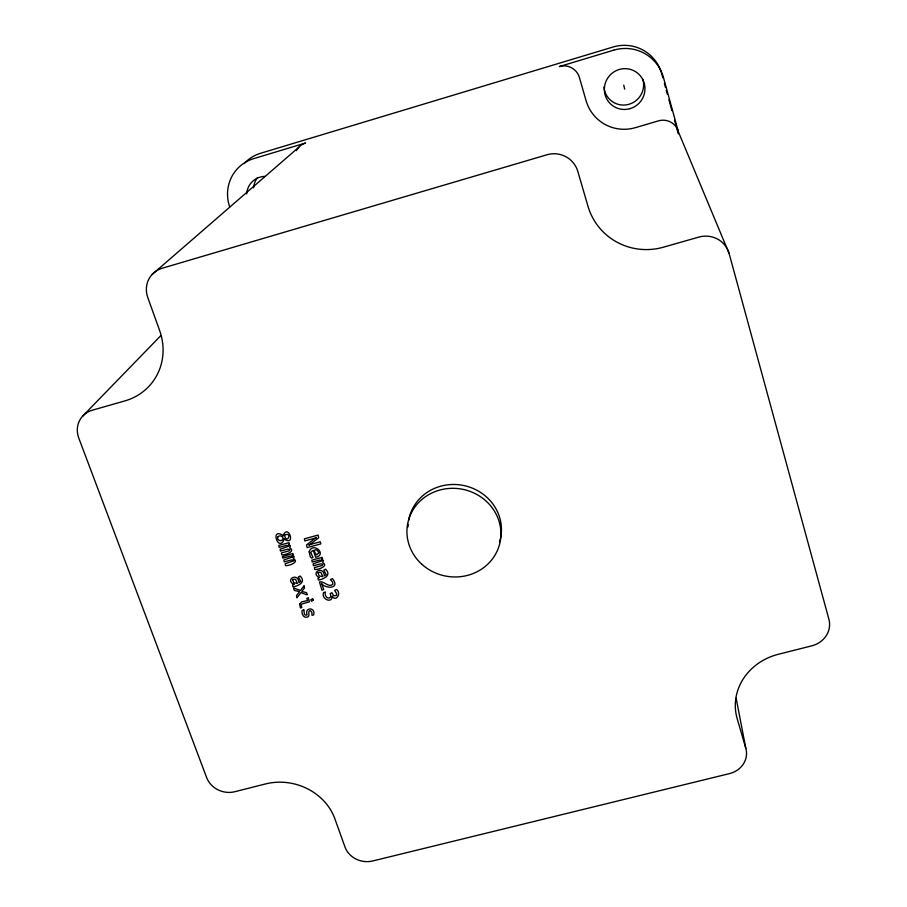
<?xml version="1.0" encoding="UTF-8"?>
<svg xmlns="http://www.w3.org/2000/svg" width="907" height="907" viewBox="0 0 907 907"><rect width="100%" height="100%" fill="white"/><g stroke="black" fill="none" stroke-linecap="round" stroke-linejoin="round"><path stroke-width="1.36" d="M284.333 538.667C278.982 554.018 269.209 526.434 283.245 535.572M283.052 535.98C287.95 522.443 296.532 546.978 284.14 539.087M332.336 596.205C331.803 604.209 320.931 598.733 323.561 592.509L325.409 592.01C323.878 595.4 328.164 600.604 330.93 596.715L330.261 593.563L331.939 592.713L333.606 595.786L336.622 595.434L336.554 593.461L334.683 590.366L336.531 589.482C341.451 592.736 336.792 602.067 332.177 596.647M303.936 586.149L304.548 587.917L301.782 591.466L306.521 592.6L307.156 594.391M293.641 588.53L294.287 590.378L299.548 591.67L296.476 595.593L297.122 597.43M293.494 558.712C300.036 562.181 288.29 566.115 285.558 565.605L285.229 563.712L293.947 560.753L291.827 559.88L284.231 561.864L283.914 559.97L292.621 556.977M296.94 597.872L300.897 592.656L306.974 594.833M304.106 585.718L300.466 590.48L293.823 588.087M82.605 416.2L160.528 335.919M293.312 559.131L294.174 556.626L292.439 555.175M151.968 274.617L298.732 147.308M316.248 537.466L306.543 544.937L307.144 547.601L320.817 543.905L320.386 541.774L309.14 544.812M308.958 545.232L318.686 537.76L318.074 535.096L304.401 538.803L304.82 540.923L316.078 537.874M318.765 577.634L317.915 578.507L318.47 580.106C323.856 579.04 331.849 575.412 325.658 569.211L323.81 570.095L326.203 574.641L324.343 575.832C323.776 565.14 309.831 572.623 319.332 577.714M294.106 584.085L292.507 585.298L293.074 586.908C298.437 585.843 306.407 582.203 300.206 576.036L298.358 576.92L300.773 581.455L298.925 582.634C298.335 571.977 284.413 579.437 293.913 584.516M288.46 544.801L289.469 544.007L289.004 542.681L278.789 545.447L279.118 547.329L286.714 545.334L288.834 546.184L280.116 549.2L280.433 551.082L288.041 549.098L289.911 549.823L289.038 550.844L281.442 552.953L281.76 554.846C284.492 555.356 296.26 551.411 289.718 547.93L290.387 545.844L288.653 544.381M292.247 555.594L293.256 554.801L292.802 553.474L282.406 556.66L282.916 558.111L290.501 556.127L292.043 556.308L292.428 557.397M321.52 559.506L322.518 558.701L322.064 557.386L311.838 560.129L312.167 562.011L319.774 560.038L321.872 560.877L313.13 563.871L313.471 565.764L321.078 563.78L322.949 564.517L322.053 565.514L314.446 567.612L314.774 569.505C317.518 570.027 329.275 566.104 322.745 562.612L323.425 560.526L321.69 559.075M321.452 583.825C327.064 589.289 340.465 588.484 332.427 578.609L330.397 579.539L332.472 581.931L332.948 584.21C328.697 588.246 323.946 580.491 319.445 581.965L322.008 590.264L323.72 589.414L321.622 583.382M676.758 127.91L729.149 253.586L828.907 619.266A23.559 21.564 -8.1 0 1 811.799 645.829L778.331 654.287A57.47 52.028 -5.8 0 0 737.187 718.673L745.803 748.275A22.902 20.657 -2.2 0 1 729.489 773.603L372.732 860.97A22.153 19.693 12.4 0 1 345.011 847.059L334.864 818.783A54.805 48.615 15.5 0 0 265.592 783.931L234.766 791.72A22.346 19.943 18.3 0 1 206.66 777.616L78.762 438.013A23.775 21.893 33 0 1 92.435 410.179L124.735 400.951A59.839 55.52 37.1 0 0 159.643 330.579L147.773 297.496A24.41 22.947 38.8 0 1 162.138 268.257L547.012 154.757A24.818 24.648 -8.6 0 1 577.861 171.502L587.997 206.308A61.925 60.758 -27.6 0 0 663.527 247.169L698.775 237.112A24.84 24.058 -21.5 0 1 729.149 253.586M662.881 77.9L661.747 73.807A39.795 39.148 -55.1 0 0 613.03 47.017L260.456 153.317A38.706 37.153 44.9 0 0 244.108 163.668M664.378 83.353L665.511 87.446M666.26 90.167L667.382 94.26M668.89 99.713L671.894 110.62M674.513 120.166L676.395 126.98M677.144 129.712L678.277 133.805M623.755 85.145L624.651 89.124M736.144 698.209L745.803 748.275M296.43 150.664A16.077 15.532 48.1 0 1 305.557 143.011L253.654 158.646A39.523 37.89 44.4 0 0 229.664 206.864M246.704 193.894A19.965 19.138 44.4 0 1 264.912 176.377M642.916 79.431A20.101 19.773 -55 0 1 627.259 104.713A20.101 19.773 -55 0 1 603.96 87.004M408.649 520.505A46.801 43.955 11.5 0 1 465.121 485.823A46.801 43.955 11.5 0 1 499.519 542.114M408.071 526.899A46.801 43.955 11.5 0 1 408.184 524.325M253.62 187.874A19.546 18.764 44.9 0 1 257.509 177.602M303.822 609.969L304.435 614.311L305.682 615.241L307.088 614.889C304.219 606.942 315.908 606.987 313.641 614.912L312.008 615.343L311.849 612.304L310.33 610.581C306.747 610.672 311.158 616.703 306.997 617.213C303.312 618.177 301.362 613.313 302.11 610.434L303.822 609.969M318.788 552.885L316.611 554.903C311.226 548.678 317.348 548.236 318.788 552.885M277.61 537.193C276.816 540.379 281.306 541.933 282.973 539.348C283.744 536.128 279.265 534.529 277.587 537.159L277.61 537.193M309.174 551.762L310.194 556.513L311.35 558.043L313.028 557.59L310.67 552.386L313.255 550.311L315.681 557.283C327.688 554.721 312.96 541.082 309.174 551.762M292.621 579.664L293.732 582.725L297.439 583.428L295.659 579.596L294.458 579.051L292.621 579.664M318.028 572.85L319.139 575.922L322.869 576.614L321.101 572.782L319.899 572.226L318.028 572.85M299.627 604.039L300.41 607.962L301.827 607.577L301.079 605.026L301.952 603.937L309.434 601.84L308.312 597.69L306.827 598.484L307.575 600.604L301.702 601.817L299.627 604.039M284.481 535.153C286.827 545.515 293.029 531.105 284.481 535.153M313.471 600.083L311.555 601.273L310.75 599.844L312.677 598.654L313.471 600.083M613.699 50.18L559.324 66.562A16.349 16.179 -70.6 0 1 579.437 77.571L586.058 100.632A40.634 39.987 -54 0 0 635.478 127.638L658.482 120.858A16.303 15.986 -40.1 0 1 678.391 131.753L663.471 77.549A40.634 39.987 -54 0 0 613.699 50.18M630.127 108.625A20.521 20.192 -54 0 0 638.868 74.261A20.521 20.192 -54 0 0 604.992 84.294A20.521 20.192 -54 0 0 630.127 108.625M421.744 564.177A47.107 44.205 11.5 0 0 499.678 543.849A47.107 44.205 11.5 0 0 440.36 489.893A47.107 44.205 11.5 0 0 421.744 564.177"/></g></svg>
